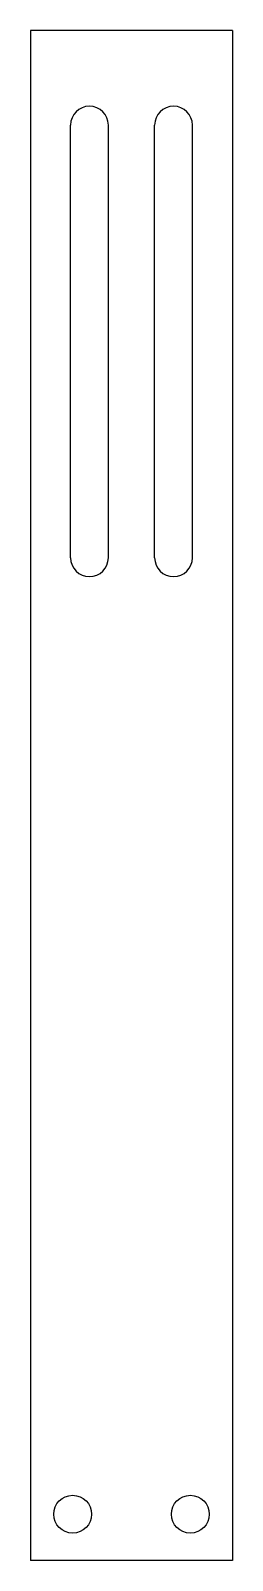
# Model space of a CAD drawing. Header units: millimetres. Extents: x 0 to 24, y 0 to 182.
import ezdxf

# ---------------------------------------------------------------- set-up
doc = ezdxf.new("R2010")
doc.units = ezdxf.units.MM
doc.layers.add('CUT', color=7, linetype='CONTINUOUS')

msp = doc.modelspace()

# ---------------------------------------------------------------- linework, layer by layer
at = {"layer": 'CUT'}
for p, q in [((0, 182.1), (0, 0)), ((24, 182.1), (0, 182.1)), ((24, 182.1), (24, 0)), ((4.75, 119.35), (4.75, 170.85)), ((9.25, 119.35), (9.25, 170.85)), ((14.75, 119.35), (14.75, 170.85)), ((19.25, 119.35), (19.25, 170.85)), ((24, 0), (0, 0))]:
    msp.add_line(p, q, dxfattribs=at)
for centre in [(5, 5.5), (19, 5.5)]:
    msp.add_circle(centre, 2.25, dxfattribs=at)
for centre, start, end in [((7, 170.85), 0, 180), ((17, 170.85), 0, 180), ((7, 119.35), 180, 0), ((17, 119.35), 180, 0)]:
    msp.add_arc(centre, 2.25, start, end, dxfattribs=at)

doc.saveas('drawing.dxf')
